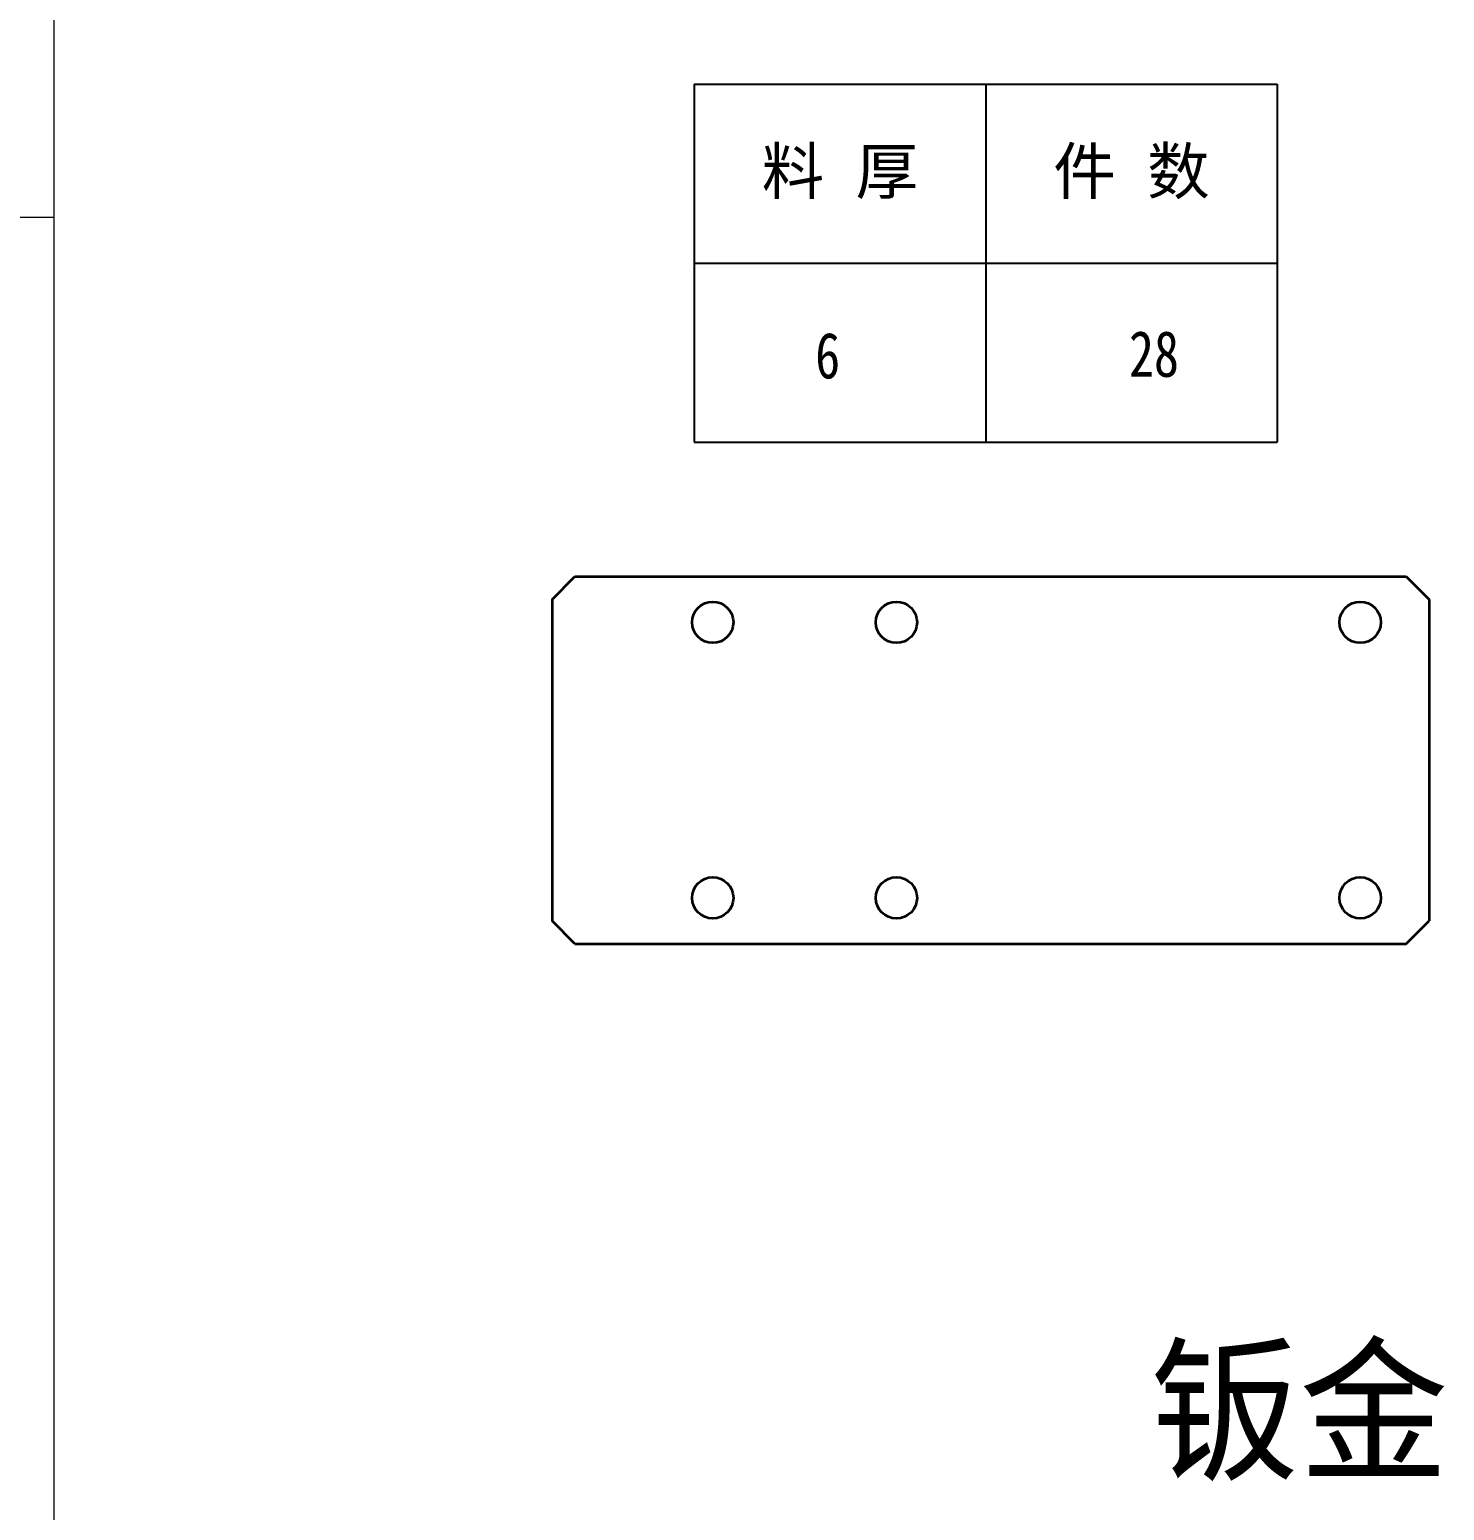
# Model space of a CAD drawing. Header units: millimetres. Extents: x -15766 to 80009, y -9701 to 15159.
# Drawn here: x -10271.5 to -9963.4, y 13566.2 to 13888.6 of the extents above; entities that cross this region are included whole.
import ezdxf
from ezdxf.enums import TextEntityAlignment as Align

# ---------------------------------------------------------------- set-up
doc = ezdxf.new("R2010")
doc.units = ezdxf.units.MM
doc.layers.add('07', color=7, linetype='Continuous')
for name, color, linetype, lineweight in [('AM_VIS', 7, 'Continuous', 18), ('CDRAFT0', 7, 'Continuous', 18), ('title_frame', 7, 'Continuous', 18), ('word_dim', 9, 'Continuous', 18), ('粗实线层_1', 7, 'Continuous', 15)]:
    doc.layers.add(name, color=color, linetype=linetype, lineweight=lineweight)
doc.styles.add('DIM', font='', dxfattribs={"width": 0.8})
doc.styles.get('DIM').set_extended_font_data('NSimSun')

# ---------------------------------------------------------------- blocks, each defined once
blk = doc.blocks.new('*X589')
at = {"layer": 'CDRAFT0'}
blk.add_line((420, 0), (420, 297), dxfattribs=at)
at = {"layer": '粗实线层_1'}
blk.add_line((420, 148.5), (410, 148.5), dxfattribs=at)
blk = doc.blocks.new('*T2185')
at = {"color": 0, "linetype": 'ByBlock', "lineweight": -2, "transparency": 16777216}
for p, q in [((0, 0), (127, 0)), ((0, 0), (0, -78)), ((63.5, 0), (63.5, -78)), ((127, 0), (127, -78)), ((0, -39), (127, -39)), ((0, -78), (127, -78))]:
    blk.add_line(p, q, dxfattribs=at)
at = {"color": 0, "transparency": 16777216, "char_height": 10, "width": 60.5, "attachment_point": 5}
for s, insert in [('{\\fSimSun|b0|i0|c134|p2;料 厚}', (31.75, -19.5)), ('{\\fSimSun|b0|i0|c134|p2;件 数}', (95.25, -19.5))]:
    blk.add_mtext(s, dxfattribs=dict(at, insert=insert))
blk = doc.blocks.new('拆图参数')
blk.add_blockref('*T2185', (-63.5, 78))
at = {"style": 'DIM', "width": 0.8}
blk.add_attdef('6', text='', height=10, dxfattribs=at).set_placement((-37.13, 18.91), align=Align.MIDDLE_LEFT)
blk.add_attdef('1', text='', height=10, dxfattribs=at).set_placement((36.65, 19.27), align=Align.MIDDLE_CENTER)

msp = doc.modelspace()

# ---------------------------------------------------------------- linework, layer by layer
at = {"layer": 'AM_VIS', "lineweight": 35, "ltscale": 0.176777}
for p, q in [((-10157.73507, 13764.56058), (-10152.73507, 13769.56058)), ((-10152.73507, 13689.56058), (-10157.73507, 13694.56058))]:
    msp.add_line(p, q, dxfattribs=at)
at = {"layer": 'AM_VIS', "lineweight": 35}
for p, q in [((-10152.73507, 13769.56058), (-9971.73507, 13769.56058)), ((-9971.73507, 13769.56058), (-9966.73507, 13764.56058)), ((-10157.73507, 13764.56058), (-10157.73507, 13694.56058)), ((-9966.73507, 13764.56058), (-9966.73507, 13694.56058)), ((-9971.73507, 13689.56058), (-9966.73507, 13694.56058)), ((-10152.73507, 13689.56058), (-9971.73507, 13689.56058))]:
    msp.add_line(p, q, dxfattribs=at)
for centre in [(-10122.73507, 13759.56058), (-10082.73507, 13759.56058), (-9981.73507, 13759.56058), (-10122.73507, 13699.56058), (-10082.73507, 13699.56058), (-9981.73507, 13699.56058)]:
    msp.add_circle(centre, 4.5, dxfattribs=at)

# ---------------------------------------------------------------- block references
at = {"layer": '07'}
msp.add_blockref('拆图参数', (-10063.29212, 13798.76482), dxfattribs=at).add_auto_attribs({'1': '28', '6': '6'})
at = {"layer": 'title_frame', "xscale": 4, "yscale": 4, "zscale": 4}
msp.add_blockref('*X589', (-11946.16513, 13253.73384), dxfattribs=at)

# ---------------------------------------------------------------- texts
at = {"layer": 'word_dim', "color": 3, "insert": (-10027.48695, 13600.40508), "char_height": 25, "width": 116.6634772, "attachment_point": 1}
msp.add_mtext('钣金', dxfattribs=at)

doc.saveas('drawing.dxf')
